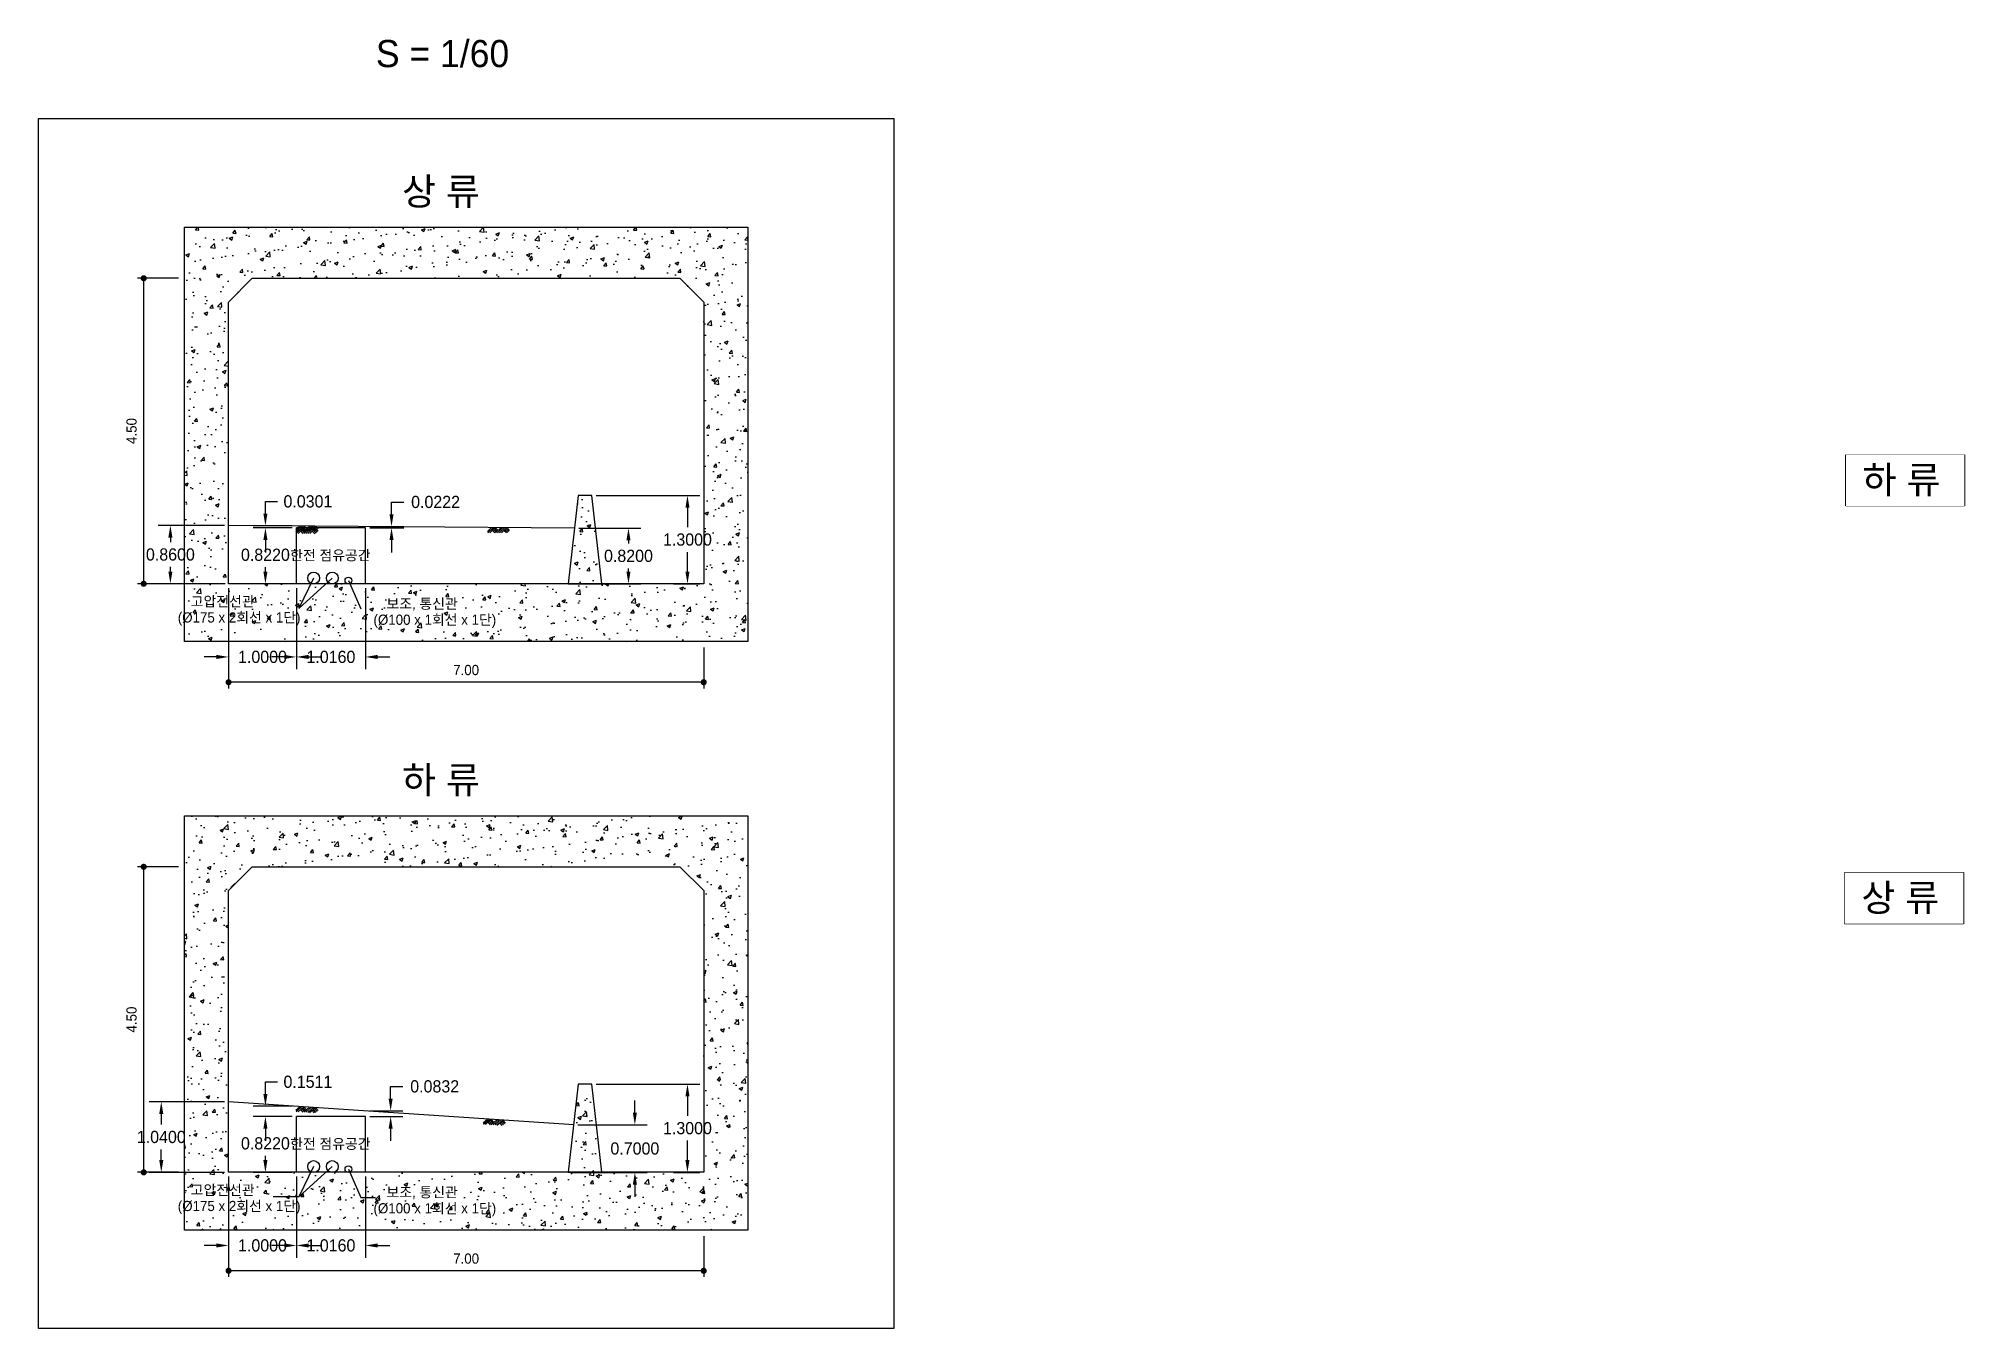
# Model space of a CAD drawing. Header units: millimetres. Extents: x 202438.7 to 202467.1, y 265348.6 to 265367.6.
import ezdxf
from ezdxf.enums import TextEntityAlignment as Align

# ---------------------------------------------------------------- set-up
doc = ezdxf.new("R2010")
doc.units = ezdxf.units.MM
doc.set_wipeout_variables(frame=1)
doc.header["$PDMODE"] = 35
doc.header["$PDSIZE"] = 0.1
doc.layers.add('3', color=3, linetype='Continuous')
doc.layers.add('Z(H)', color=5, linetype='Continuous', true_color=0x0000ff)
doc.layers.add('포인트 이름', color=1, linetype='Continuous', true_color=0xff0000)
doc.styles.get("Standard").update_dxf_attribs({"font": ''})
doc.styles.get('Standard').set_extended_font_data('Gulim')
doc.dimstyles.get("Standard").update_dxf_attribs({"dimtxt": 0.18, "dimasz": 0.18, "dimexe": 0.18, "dimexo": 0.0625, "dimgap": 0.09, "dimtad": 0, "dimtih": 1, "dimtoh": 1, "dimdec": 4, "dimzin": 0, "dimdsep": 46, "dimtxsty": 'Standard', "dimcen": 0.09, "dimadec": 0, "dimazin": 0, "dimtfac": 1, "dimtdec": 4, "dimtofl": 0, "dimtmove": 0, "dimatfit": 3, "dimfxl": 1, "dimtolj": 1, "dimtzin": 0, "dimarcsym": 0})
pattern_1 = [(50, (202447.479, 265359.18633), (0.546554, -0.047817), [0.05715, -0.62865]), (355, (202447.479, 265359.1863), (-0.105728, 0.57317), [0.04572, -0.50292]), (100.451, (202447.52455, 265359.18234), (0.440828, 0.52535), [0.04857, -0.53427]), (46.184, (202447.479, 265359.3387), (0.813237, -0.126127), [0.085725, -0.942975]), (96.6356, (202447.5468, 265359.3282), (0.71221, 0.742277), [0.072855, -0.801405]), (351.184, (202447.479, 265359.3387), (0.712214, 0.742275), [0.06858, -0.75438]), (21, (202447.5552, 265359.30063), (0.454845, -0.306797), [0.05715, -0.62865]), (326, (202447.5552, 265359.3006), (0.185406, 0.552564), [0.04572, -0.50292]), (71.4514, (202447.5931, 265359.27506), (0.64025, 0.245769), [0.04857, -0.53427]), (37.5, (202447.479, 265359.18633), (0.0092658, 0.253665), [0, -0.496824, 0, -0.51054, 0, -0.504825]), (7.5, (202447.479, 265359.18633), (0.200459, 0.300542), [0, -0.291084, 0, -0.485394, 0, -0.192405]), (327.5, (202447.30908, 265359.18633), (0.4067718, -0.0171862), [0, -0.1905, 0, -0.59436, 0, -0.78867]), (317.5, (202447.23288, 265359.18633), (0.444388, 0.07628), [0, -0.24765, 0, -0.394716, 0, -0.56007])]

# ---------------------------------------------------------------- blocks, each defined once
blk = doc.blocks.new('STB1')
at = {"color": 8, "linetype": 'Continuous'}
for p, q in [((-1.19, -1.21), (0, 0)), ((-1.02, -1.6), (0.56, 0)), ((-0.46, -1.6), (1.13, 0)), ((1.98, -0.85), (1.13, 0)), ((1.23, -1.6), (2.82, 0.01)), ((1.8, -1.6), (3.38, 0.01)), ((2.36, -1.59), (3.95, 0.01)), ((2.92, -1.59), (4.51, 0.01)), ((5.36, -0.84), (4.51, 0.01)), ((1.03, -1.6), (0.29, -0.85)), ((1.41, -1.41), (0.57, -0.57)), ((1.7, -1.13), (0.85, -0.28)), ((4.41, -1.59), (3.67, -0.84)), ((4.79, -1.41), (3.95, -0.56)), ((5.08, -1.12), (4.23, -0.27))]:
    blk.add_line(p, q, dxfattribs=at)
blk = doc.blocks.new('*D2')
at = {"layer": 'Defpoints', "color": 0, "transparency": 16777216}
for p in [(202443.564, 265360.457), (202443.564, 265360.435), (202443.949, 265360.457)]:
    blk.add_point(p, dxfattribs=at)
at = {"layer": 'Z(H)', "color": 0, "lineweight": -2, "transparency": 16777216}
for p, q in [((202443.949, 265360.637), (202443.949, 265360.817)), ((202443.949, 265360.817), (202444.129, 265360.817)), ((202443.627, 265360.457), (202444.129, 265360.457)), ((202443.627, 265360.435), (202444.129, 265360.435)), ((202443.949, 265360.255), (202443.949, 265360.075))]:
    blk.add_line(p, q, dxfattribs=at)
at = {"layer": 'Z(H)', "color": 0, "transparency": 16777216}
for points in [[(202443.919, 265360.637), (202443.979, 265360.637), (202443.949, 265360.457)], [(202443.919, 265360.255), (202443.979, 265360.255), (202443.949, 265360.435)]]:
    blk.add_solid(points, dxfattribs=at)
at = {"layer": 'Z(H)', "color": 0, "transparency": 16777216, "insert": (202444.598, 265360.817), "char_height": 0.18, "attachment_point": 5}
blk.add_mtext('\\A1;0.0222', dxfattribs=at)
blk = doc.blocks.new('*D3')
at = {"color": 0, "lineweight": -2, "transparency": 16777216}
for p, q in [((202441.548, 265359.55), (202441.548, 265358.355)), ((202442.548, 265359.55), (202442.548, 265358.355)), ((202441.368, 265358.535), (202441.188, 265358.535)), ((202442.728, 265358.535), (202442.908, 265358.535))]:
    blk.add_line(p, q, dxfattribs=at)
at = {"color": 0, "transparency": 16777216}
for points in [[(202441.368, 265358.565), (202441.368, 265358.505), (202441.548, 265358.535)], [(202442.728, 265358.565), (202442.728, 265358.505), (202442.548, 265358.535)]]:
    blk.add_solid(points, dxfattribs=at)
at = {"layer": 'Defpoints', "color": 0, "transparency": 16777216}
for p in [(202441.548, 265359.613), (202442.548, 265359.613), (202441.548, 265358.535)]:
    blk.add_point(p, dxfattribs=at)
at = {"color": 0, "transparency": 16777216, "insert": (202442.048, 265358.535), "char_height": 0.18, "attachment_point": 5}
blk.add_mtext('\\A1;1.0000', dxfattribs=at)
blk = doc.blocks.new('*D4')
at = {"layer": 'Defpoints', "color": 0, "transparency": 16777216}
for p in [(202442.548, 265359.613), (202443.564, 265359.613), (202443.564, 265358.535)]:
    blk.add_point(p, dxfattribs=at)
at = {"layer": 'Z(H)', "color": 0, "lineweight": -2, "transparency": 16777216}
for p, q in [((202442.548, 265359.55), (202442.548, 265358.355)), ((202443.564, 265359.55), (202443.564, 265358.355)), ((202442.368, 265358.535), (202442.188, 265358.535)), ((202443.744, 265358.535), (202443.924, 265358.535))]:
    blk.add_line(p, q, dxfattribs=at)
at = {"layer": 'Z(H)', "color": 0, "transparency": 16777216}
for points in [[(202442.368, 265358.565), (202442.368, 265358.505), (202442.548, 265358.535)], [(202443.744, 265358.565), (202443.744, 265358.505), (202443.564, 265358.535)]]:
    blk.add_solid(points, dxfattribs=at)
at = {"layer": 'Z(H)', "color": 0, "transparency": 16777216, "insert": (202443.056, 265358.535), "char_height": 0.18, "attachment_point": 5}
blk.add_mtext('\\A1;1.0160', dxfattribs=at)
blk = doc.blocks.new('*D5')
at = {"layer": 'Defpoints', "color": 0, "transparency": 16777216}
for p in [(202442.548, 265360.435), (202442.091, 265359.613), (202442.548, 265359.613)]:
    blk.add_point(p, dxfattribs=at)
at = {"layer": 'Z(H)', "color": 0, "lineweight": -2, "transparency": 16777216}
for p, q in [((202442.486, 265360.435), (202441.911, 265360.435)), ((202442.091, 265360.255), (202442.091, 265360.221)), ((202442.091, 265359.793), (202442.091, 265359.856)), ((202442.486, 265359.613), (202441.911, 265359.613))]:
    blk.add_line(p, q, dxfattribs=at)
at = {"layer": 'Z(H)', "color": 0, "transparency": 16777216}
for points in [[(202442.061, 265360.255), (202442.121, 265360.255), (202442.091, 265360.435)], [(202442.061, 265359.793), (202442.121, 265359.793), (202442.091, 265359.613)]]:
    blk.add_solid(points, dxfattribs=at)
at = {"layer": 'Z(H)', "color": 0, "transparency": 16777216, "insert": (202442.091, 265360.039), "char_height": 0.18, "attachment_point": 5}
blk.add_mtext('\\A1;0.8220', dxfattribs=at)
blk = doc.blocks.new('*D6')
at = {"layer": 'Defpoints', "color": 0, "transparency": 16777216}
for p in [(202443.564, 265351.849), (202443.564, 265351.766), (202443.936, 265351.849)]:
    blk.add_point(p, dxfattribs=at)
at = {"layer": 'Z(H)', "color": 0, "lineweight": -2, "transparency": 16777216}
for p, q in [((202443.936, 265352.029), (202443.936, 265352.209)), ((202443.936, 265352.209), (202444.116, 265352.209)), ((202443.627, 265351.849), (202444.116, 265351.849)), ((202443.627, 265351.766), (202444.116, 265351.766)), ((202443.936, 265351.586), (202443.936, 265351.406))]:
    blk.add_line(p, q, dxfattribs=at)
at = {"layer": 'Z(H)', "color": 0, "transparency": 16777216}
for points in [[(202443.906, 265352.029), (202443.966, 265352.029), (202443.936, 265351.849)], [(202443.906, 265351.586), (202443.966, 265351.586), (202443.936, 265351.766)]]:
    blk.add_solid(points, dxfattribs=at)
at = {"layer": 'Z(H)', "color": 0, "transparency": 16777216, "insert": (202444.585, 265352.209), "char_height": 0.18, "attachment_point": 5}
blk.add_mtext('\\A1;0.0832', dxfattribs=at)
blk = doc.blocks.new('*D7')
at = {"color": 0, "lineweight": -2, "transparency": 16777216}
for p, q in [((202441.548, 265350.882), (202441.548, 265349.687)), ((202442.548, 265350.882), (202442.548, 265349.687)), ((202441.368, 265349.867), (202441.188, 265349.867)), ((202442.728, 265349.867), (202442.908, 265349.867))]:
    blk.add_line(p, q, dxfattribs=at)
at = {"color": 0, "transparency": 16777216}
for points in [[(202441.368, 265349.897), (202441.368, 265349.837), (202441.548, 265349.867)], [(202442.728, 265349.897), (202442.728, 265349.837), (202442.548, 265349.867)]]:
    blk.add_solid(points, dxfattribs=at)
at = {"layer": 'Defpoints', "color": 0, "transparency": 16777216}
for p in [(202441.548, 265350.944), (202442.548, 265350.944), (202441.548, 265349.867)]:
    blk.add_point(p, dxfattribs=at)
at = {"color": 0, "transparency": 16777216, "insert": (202442.048, 265349.867), "char_height": 0.18, "attachment_point": 5}
blk.add_mtext('\\A1;1.0000', dxfattribs=at)
blk = doc.blocks.new('*D8')
at = {"layer": 'Defpoints', "color": 0, "transparency": 16777216}
for p in [(202442.548, 265350.944), (202443.564, 265350.944), (202443.564, 265349.867)]:
    blk.add_point(p, dxfattribs=at)
at = {"layer": 'Z(H)', "color": 0, "lineweight": -2, "transparency": 16777216}
for p, q in [((202442.548, 265350.882), (202442.548, 265349.687)), ((202443.564, 265350.882), (202443.564, 265349.687)), ((202442.368, 265349.867), (202442.188, 265349.867)), ((202443.744, 265349.867), (202443.924, 265349.867))]:
    blk.add_line(p, q, dxfattribs=at)
at = {"layer": 'Z(H)', "color": 0, "transparency": 16777216}
for points in [[(202442.368, 265349.897), (202442.368, 265349.837), (202442.548, 265349.867)], [(202443.744, 265349.897), (202443.744, 265349.837), (202443.564, 265349.867)]]:
    blk.add_solid(points, dxfattribs=at)
at = {"layer": 'Z(H)', "color": 0, "transparency": 16777216, "insert": (202443.056, 265349.867), "char_height": 0.18, "attachment_point": 5}
blk.add_mtext('\\A1;1.0160', dxfattribs=at)
blk = doc.blocks.new('*D9')
at = {"layer": 'Defpoints', "color": 0, "transparency": 16777216}
for p in [(202442.548, 265351.766), (202442.091, 265350.944), (202442.548, 265350.944)]:
    blk.add_point(p, dxfattribs=at)
at = {"layer": 'Z(H)', "color": 0, "lineweight": -2, "transparency": 16777216}
for p, q in [((202442.486, 265351.766), (202441.911, 265351.766)), ((202442.091, 265351.586), (202442.091, 265351.552)), ((202442.091, 265351.124), (202442.091, 265351.188)), ((202442.486, 265350.944), (202441.911, 265350.944))]:
    blk.add_line(p, q, dxfattribs=at)
at = {"layer": 'Z(H)', "color": 0, "transparency": 16777216}
for points in [[(202442.061, 265351.586), (202442.121, 265351.586), (202442.091, 265351.766)], [(202442.061, 265351.124), (202442.121, 265351.124), (202442.091, 265350.944)]]:
    blk.add_solid(points, dxfattribs=at)
at = {"layer": 'Z(H)', "color": 0, "transparency": 16777216, "insert": (202442.091, 265351.37), "char_height": 0.18, "attachment_point": 5}
blk.add_mtext('\\A1;0.8220', dxfattribs=at)
blk = doc.blocks.new('*D10')
at = {"color": 0, "lineweight": -2, "transparency": 16777216}
for p, q in [((202441.486, 265360.473), (202440.511, 265360.473)), ((202440.691, 265360.293), (202440.691, 265360.225)), ((202440.691, 265359.793), (202440.691, 265359.86)), ((202441.486, 265359.613), (202440.511, 265359.613))]:
    blk.add_line(p, q, dxfattribs=at)
at = {"color": 0, "transparency": 16777216}
for points in [[(202440.661, 265360.293), (202440.721, 265360.293), (202440.691, 265360.473)], [(202440.661, 265359.793), (202440.721, 265359.793), (202440.691, 265359.613)]]:
    blk.add_solid(points, dxfattribs=at)
at = {"layer": 'Defpoints', "color": 0, "transparency": 16777216}
for p in [(202441.548, 265360.473), (202440.691, 265359.613), (202441.548, 265359.613)]:
    blk.add_point(p, dxfattribs=at)
at = {"color": 0, "transparency": 16777216, "insert": (202440.691, 265360.043), "char_height": 0.18, "attachment_point": 5}
blk.add_mtext('\\A1;0.8600', dxfattribs=at)
blk = doc.blocks.new('*D11')
at = {"color": 0, "lineweight": -2, "transparency": 16777216}
for p, q in [((202446.709, 265360.433), (202447.62, 265360.433)), ((202447.44, 265360.253), (202447.44, 265360.205)), ((202447.44, 265359.793), (202447.44, 265359.84)), ((202446.616, 265359.613), (202447.62, 265359.613))]:
    blk.add_line(p, q, dxfattribs=at)
at = {"color": 0, "transparency": 16777216}
for points in [[(202447.41, 265360.253), (202447.47, 265360.253), (202447.44, 265360.433)], [(202447.41, 265359.793), (202447.47, 265359.793), (202447.44, 265359.613)]]:
    blk.add_solid(points, dxfattribs=at)
at = {"layer": 'Defpoints', "color": 0, "transparency": 16777216}
for p in [(202446.646, 265360.433), (202446.553, 265359.613), (202447.44, 265359.613)]:
    blk.add_point(p, dxfattribs=at)
at = {"color": 0, "transparency": 16777216, "insert": (202447.44, 265360.023), "char_height": 0.18, "attachment_point": 5}
blk.add_mtext('\\A1;0.8200', dxfattribs=at)
blk = doc.blocks.new('*D12')
at = {"layer": 'Defpoints', "color": 0, "transparency": 16777216}
for p in [(202442.091, 265360.465), (202442.548, 265360.435), (202442.549, 265360.465)]:
    blk.add_point(p, dxfattribs=at)
at = {"layer": 'Z(H)', "color": 0, "lineweight": -2, "transparency": 16777216}
for p, q in [((202442.091, 265360.645), (202442.091, 265360.825)), ((202442.091, 265360.825), (202442.271, 265360.825)), ((202442.487, 265360.465), (202441.911, 265360.465)), ((202442.486, 265360.435), (202441.911, 265360.435)), ((202442.091, 265360.255), (202442.091, 265360.075))]:
    blk.add_line(p, q, dxfattribs=at)
at = {"layer": 'Z(H)', "color": 0, "transparency": 16777216}
for points in [[(202442.061, 265360.645), (202442.121, 265360.645), (202442.091, 265360.465)], [(202442.061, 265360.255), (202442.121, 265360.255), (202442.091, 265360.435)]]:
    blk.add_solid(points, dxfattribs=at)
at = {"layer": 'Z(H)', "color": 0, "transparency": 16777216, "insert": (202442.717, 265360.825), "char_height": 0.18, "attachment_point": 5}
blk.add_mtext('\\A1;0.0301', dxfattribs=at)
blk = doc.blocks.new('*D13')
at = {"color": 0, "lineweight": -2, "transparency": 16777216}
for p, q in [((202441.486, 265351.984), (202440.377, 265351.984)), ((202440.557, 265351.804), (202440.557, 265351.647)), ((202440.557, 265351.124), (202440.557, 265351.282)), ((202441.486, 265350.944), (202440.377, 265350.944))]:
    blk.add_line(p, q, dxfattribs=at)
at = {"color": 0, "transparency": 16777216}
for points in [[(202440.527, 265351.804), (202440.587, 265351.804), (202440.557, 265351.984)], [(202440.527, 265351.124), (202440.587, 265351.124), (202440.557, 265350.944)]]:
    blk.add_solid(points, dxfattribs=at)
at = {"layer": 'Defpoints', "color": 0, "transparency": 16777216}
for p in [(202441.548, 265351.984), (202440.557, 265350.944), (202441.548, 265350.944)]:
    blk.add_point(p, dxfattribs=at)
at = {"color": 0, "transparency": 16777216, "insert": (202440.557, 265351.464), "char_height": 0.18, "attachment_point": 5}
blk.add_mtext('\\A1;1.0400', dxfattribs=at)
blk = doc.blocks.new('*D14')
at = {"layer": 'Defpoints', "color": 0, "transparency": 16777216}
for p in [(202442.091, 265351.917), (202442.548, 265351.917), (202442.548, 265351.766)]:
    blk.add_point(p, dxfattribs=at)
at = {"layer": 'Z(H)', "color": 0, "lineweight": -2, "transparency": 16777216}
for p, q in [((202442.091, 265352.097), (202442.091, 265352.277)), ((202442.091, 265352.277), (202442.271, 265352.277)), ((202442.486, 265351.917), (202441.911, 265351.917)), ((202442.486, 265351.766), (202441.911, 265351.766)), ((202442.091, 265351.586), (202442.091, 265351.406))]:
    blk.add_line(p, q, dxfattribs=at)
at = {"layer": 'Z(H)', "color": 0, "transparency": 16777216}
for points in [[(202442.061, 265352.097), (202442.121, 265352.097), (202442.091, 265351.917)], [(202442.061, 265351.586), (202442.121, 265351.586), (202442.091, 265351.766)]]:
    blk.add_solid(points, dxfattribs=at)
at = {"layer": 'Z(H)', "color": 0, "transparency": 16777216, "insert": (202442.717, 265352.277), "char_height": 0.18, "attachment_point": 5}
blk.add_mtext('\\A1;0.1511', dxfattribs=at)
blk = doc.blocks.new('*D15')
at = {"color": 0, "lineweight": -2, "transparency": 16777216}
for p, q in [((202447.534, 265351.824), (202447.534, 265352.004)), ((202446.695, 265351.644), (202447.714, 265351.644)), ((202446.616, 265350.944), (202447.714, 265350.944)), ((202447.534, 265350.764), (202447.534, 265350.584))]:
    blk.add_line(p, q, dxfattribs=at)
at = {"color": 0, "transparency": 16777216}
for points in [[(202447.504, 265351.824), (202447.564, 265351.824), (202447.534, 265351.644)], [(202447.504, 265350.764), (202447.564, 265350.764), (202447.534, 265350.944)]]:
    blk.add_solid(points, dxfattribs=at)
at = {"layer": 'Defpoints', "color": 0, "transparency": 16777216}
for p in [(202446.633, 265351.644), (202446.553, 265350.944), (202447.534, 265350.944)]:
    blk.add_point(p, dxfattribs=at)
at = {"color": 0, "transparency": 16777216, "insert": (202447.534, 265351.294), "char_height": 0.18, "attachment_point": 5}
blk.add_mtext('\\A1;0.7000', dxfattribs=at)
blk = doc.blocks.new('*D16')
at = {"color": 0, "lineweight": -2, "transparency": 16777216}
for p, q in [((202446.963, 265360.913), (202448.489, 265360.913)), ((202448.309, 265360.733), (202448.309, 265360.445)), ((202448.309, 265359.793), (202448.309, 265360.08)), ((202448.104, 265359.613), (202448.489, 265359.613))]:
    blk.add_line(p, q, dxfattribs=at)
at = {"color": 0, "transparency": 16777216}
for points in [[(202448.279, 265360.733), (202448.339, 265360.733), (202448.309, 265360.913)], [(202448.279, 265359.793), (202448.339, 265359.793), (202448.309, 265359.613)]]:
    blk.add_solid(points, dxfattribs=at)
at = {"layer": 'Defpoints', "color": 0, "transparency": 16777216}
for p in [(202446.901, 265360.913), (202448.041, 265359.613), (202448.309, 265359.613)]:
    blk.add_point(p, dxfattribs=at)
at = {"color": 0, "transparency": 16777216, "insert": (202448.309, 265360.263), "char_height": 0.18, "attachment_point": 5}
blk.add_mtext('\\A1;1.3000', dxfattribs=at)
blk = doc.blocks.new('*D17')
at = {"color": 0, "lineweight": -2, "transparency": 16777216}
for p, q in [((202446.963, 265352.244), (202448.489, 265352.244)), ((202448.309, 265352.064), (202448.309, 265351.777)), ((202448.309, 265351.124), (202448.309, 265351.412)), ((202448.104, 265350.944), (202448.489, 265350.944))]:
    blk.add_line(p, q, dxfattribs=at)
at = {"color": 0, "transparency": 16777216}
for points in [[(202448.279, 265352.064), (202448.339, 265352.064), (202448.309, 265352.244)], [(202448.279, 265351.124), (202448.339, 265351.124), (202448.309, 265350.944)]]:
    blk.add_solid(points, dxfattribs=at)
at = {"layer": 'Defpoints', "color": 0, "transparency": 16777216}
for p in [(202446.901, 265352.244), (202448.041, 265350.944), (202448.309, 265350.944)]:
    blk.add_point(p, dxfattribs=at)
at = {"color": 0, "transparency": 16777216, "insert": (202448.309, 265351.594), "char_height": 0.18, "attachment_point": 5}
blk.add_mtext('\\A1;1.3000', dxfattribs=at)

msp = doc.modelspace()

# ---------------------------------------------------------------- hatches: boundary and pattern name
at = {"layer": '포인트 이름'}
h = msp.add_hatch(dxfattribs=at)
h.set_pattern_fill('AR-CONC', color=8, scale=0.003, style=0)
h.set_pattern_definition(pattern_1)
h.paths.add_polyline_path([(202440.89817, 265364.86258), (202440.89817, 265362.03044), (202441.54817, 265362.03044), (202441.54817, 265363.76258), (202441.89817, 265364.11258), (202448.19817, 265364.11258), (202448.54817, 265363.76258), (202448.54817, 265362.03044), (202449.19817, 265362.03044), (202449.19817, 265364.86258)])
h.paths.add_polyline_path([(202441.54817, 265359.61258), (202441.54817, 265362.03044), (202440.89817, 265362.03044), (202440.89817, 265358.76258), (202449.19817, 265358.76258), (202449.19817, 265362.03044), (202448.54817, 265362.03044), (202448.54817, 265359.61258)])
h.paths.add_polyline_path([(202446.90075, 265360.91258), (202446.70075, 265360.91258), (202446.55333, 265359.61258), (202447.04817, 265359.61258)], flags=17)
h = msp.add_hatch(dxfattribs=at)
h.set_pattern_fill('AR-CONC', color=8, scale=0.003, style=0)
h.set_pattern_definition(pattern_1)
h.paths.add_polyline_path([(202440.89817, 265356.1941), (202440.89817, 265350.0941), (202449.19817, 265350.0941), (202449.19817, 265356.1941)])
h.paths.add_polyline_path([(202448.19817, 265355.4441), (202448.54817, 265355.0941), (202448.54817, 265350.9441), (202441.54817, 265350.9441), (202441.54817, 265355.0941), (202441.89817, 265355.4441)], flags=16)
h.paths.add_polyline_path([(202446.70075, 265352.2441), (202446.90075, 265352.2441), (202447.04817, 265350.9441), (202446.55333, 265350.9441), (202446.63271, 265351.6441), (202445.50271, 265351.71966), (202445.42818, 265351.65376), (202445.38874, 265351.69897), (202445.4185, 265351.72529), (202442.7422, 265351.90425), (202442.66767, 265351.83835), (202442.62823, 265351.88356), (202442.65819, 265351.91006), (202442.65837, 265351.90986), (202442.8264, 265351.89862), (202442.82691, 265351.89907), (202442.82736, 265351.89856), (202445.4185, 265351.72529), (202445.4187, 265351.72547), (202445.41888, 265351.72527), (202445.58691, 265351.71403), (202445.58742, 265351.71448), (202445.58787, 265351.71397), (202446.63271, 265351.6441)], flags=0)
h = msp.add_hatch(dxfattribs=at)
h.set_pattern_fill('AR-CONC', color=8, scale=0.003, style=0)
h.set_pattern_definition(pattern_1)
h.paths.add_polyline_path([(202446.90075, 265352.2441), (202446.70075, 265352.2441), (202446.55333, 265350.9441), (202447.04817, 265350.9441)])

# ---------------------------------------------------------------- linework, layer by layer
at = {"linetype": 'ByBlock', "lineweight": -2}
for p, q in [((202442.58282, 265350.58229), (202442.20312, 265350.58229)), ((202442.58282, 265350.58229), (202442.20312, 265350.58229)), ((202443.4962, 265350.57322), (202443.71396, 265350.57322))]:
    msp.add_line(p, q, dxfattribs=at)
for points in [[(202465.37531, 265361.51327), (202467.12299, 265361.51327), (202467.12299, 265360.75986), (202465.37531, 265360.75986)], [(202465.35926, 265355.358), (202467.10693, 265355.358), (202467.10693, 265354.60459), (202465.35926, 265354.60459)]]:
    msp.add_lwpolyline(points, close=True)
for points in [[(202442.801, 265359.69708), (202442.58282, 265359.25077)], [(202443.076, 265359.69708), (202442.58282, 265359.25077)], [(202443.3135, 265359.65958), (202443.4962, 265359.2417)], [(202442.801, 265351.0286), (202442.58282, 265350.58229)], [(202443.076, 265351.0286), (202442.58282, 265350.58229)], [(202443.3135, 265350.9911), (202443.4962, 265350.57322)]]:
    msp.add_lwpolyline(points, dxfattribs=at)
for centre, radius in [((202442.801, 265359.69708), 0.0875), ((202443.076, 265359.69708), 0.0875), ((202443.3135, 265359.65958), 0.05), ((202442.801, 265351.0286), 0.0875), ((202443.076, 265351.0286), 0.0875), ((202443.3135, 265350.9911), 0.05)]:
    msp.add_circle(centre, radius)
at = {"layer": '3', "color": 0}
for points in [[(202446.55333, 265359.61258), (202447.04817, 265359.61258), (202446.90075, 265360.91258), (202446.70075, 265360.91258)], [(202446.55333, 265350.9441), (202447.04817, 265350.9441), (202446.90075, 265352.2441), (202446.70075, 265352.2441)]]:
    msp.add_lwpolyline(points, close=True, dxfattribs=at)
at = {"layer": 'Z(H)'}
for p, q in [((202443.56417, 265360.43458), (202442.54817, 265360.43458)), ((202442.54817, 265359.61258), (202442.54817, 265360.43458)), ((202443.56417, 265359.61258), (202443.56417, 265360.43458)), ((202443.56417, 265351.7661), (202442.54817, 265351.7661)), ((202442.54817, 265350.9441), (202442.54817, 265351.7661)), ((202443.56417, 265350.9441), (202443.56417, 265351.7661))]:
    msp.add_line(p, q, dxfattribs=at)
at = {"layer": '포인트 이름', "color": 0}
for p, q in [((202440.89817, 265364.86258), (202449.19817, 265364.86258)), ((202440.89817, 265358.76258), (202440.89817, 265364.86258)), ((202449.19817, 265364.86258), (202449.19817, 265358.76258)), ((202440.80817, 265364.11258), (202440.20817, 265364.11258)), ((202440.29817, 265359.61258), (202440.29817, 265364.11258)), ((202441.89817, 265364.11258), (202441.54817, 265363.76258)), ((202441.89817, 265364.11258), (202448.19817, 265364.11258)), ((202448.19817, 265364.11258), (202448.54817, 265363.76258)), ((202441.54817, 265359.61258), (202441.54817, 265363.76258)), ((202448.54817, 265363.76258), (202448.54817, 265359.61258)), ((202446.64612, 265360.43258), (202441.54817, 265360.47258)), ((202440.80817, 265359.61258), (202440.20817, 265359.61258)), ((202448.54817, 265359.61258), (202441.54817, 265359.61258)), ((202449.19817, 265358.76258), (202440.89817, 265358.76258)), ((202441.54817, 265358.67258), (202441.54817, 265358.07258)), ((202448.54817, 265358.67258), (202448.54817, 265358.07258)), ((202448.54817, 265358.16258), (202441.54817, 265358.16258)), ((202440.89817, 265356.1941), (202449.19817, 265356.1941)), ((202440.89817, 265350.0941), (202440.89817, 265356.1941)), ((202449.19817, 265356.1941), (202449.19817, 265350.0941)), ((202440.80817, 265355.4441), (202440.20817, 265355.4441)), ((202440.29817, 265350.9441), (202440.29817, 265355.4441)), ((202441.89817, 265355.4441), (202441.54817, 265355.0941)), ((202441.89817, 265355.4441), (202448.19817, 265355.4441)), ((202448.19817, 265355.4441), (202448.54817, 265355.0941)), ((202441.54817, 265350.9441), (202441.54817, 265355.0941)), ((202448.54817, 265355.0941), (202448.54817, 265350.9441)), ((202446.63271, 265351.6441), (202441.54817, 265351.9841)), ((202440.80817, 265350.9441), (202440.20817, 265350.9441)), ((202448.54817, 265350.9441), (202441.54817, 265350.9441)), ((202449.19817, 265350.0941), (202440.89817, 265350.0941)), ((202441.54817, 265350.0041), (202441.54817, 265349.4041)), ((202448.54817, 265350.0041), (202448.54817, 265349.4041)), ((202448.54817, 265349.4941), (202441.54817, 265349.4941))]:
    msp.add_line(p, q, dxfattribs=at)
at = {"layer": '포인트 이름'}
msp.add_lwpolyline([(202438.74817, 265366.46444), (202451.34817, 265366.46444), (202451.34817, 265348.64444), (202438.74817, 265348.64444)], close=True, dxfattribs=at)
at = {"layer": '포인트 이름', "color": 0, "const_width": 0.045}
for points in [[(202440.27567, 265364.11258, 1), (202440.32067, 265364.11258, 1)], [(202440.27567, 265359.61258, 1), (202440.32067, 265359.61258, 1)], [(202441.52567, 265358.16258, 1), (202441.57067, 265358.16258, 1)], [(202448.52567, 265358.16258, 1), (202448.57067, 265358.16258, 1)], [(202440.27567, 265355.4441, 1), (202440.32067, 265355.4441, 1)], [(202440.27567, 265350.9441, 1), (202440.32067, 265350.9441, 1)], [(202441.52567, 265349.4941, 1), (202441.57067, 265349.4941, 1)], [(202448.52567, 265349.4941, 1), (202448.57067, 265349.4941, 1)]]:
    msp.add_lwpolyline(points, format="xyb", close=True, dxfattribs=at)

# ---------------------------------------------------------------- block references
for p, xscale, yscale, zscale, rotation in [((202442.59905, 265360.43433), 0.05000000000177385, 0.05000000000177385, 0.05000000000177385, 358.8755383749423), ((202442.59928, 265360.46434), 0.05000000000155951, 0.05000000000155951, 0.05000000000155951, 359.428297701011), ((202445.42163, 265360.44218), 0.05000000000155951, 0.05000000000155951, 0.05000000000155951, 359.428297701011), ((202442.60186, 265351.91364), 0.05000000001104363, 0.05000000001104363, 0.05000000001104363, 356.1743595849688), ((202445.36237, 265351.72905), 0.05000000001104363, 0.05000000001104363, 0.05000000001104363, 356.1743595849688)]:
    msp.add_blockref('STB1', p, dxfattribs=dict(xscale=xscale, yscale=yscale, zscale=zscale, rotation=rotation))

# ---------------------------------------------------------------- texts
for s, p in [('고압전선관', (202440.99111, 265359.2779)), ('보조, 통신관', (202443.87434, 265359.24417)), ('(%%C175 x 2회선 x 1단) ', (202440.79991, 265359.04198)), ('(%%C100 x 1회선 x 1단) ', (202443.68314, 265359.00825)), ('고압전선관', (202440.99111, 265350.60942)), ('보조, 통신관', (202443.87434, 265350.57568)), ('(%%C175 x 2회선 x 1단) ', (202440.79991, 265350.3735)), ('(%%C100 x 1회선 x 1단) ', (202443.68314, 265350.33976))]:
    msp.add_text(s, height=0.15).set_placement(p)
at = {"layer": 'Z(H)', "color": 0}
for s, p in [('S = 1/60', (202443.71876, 265367.22189)), ('상 류', (202444.10381, 265365.19155)), ('하 류', (202444.10381, 265356.52306))]:
    msp.add_text(s, height=0.4, dxfattribs=at).set_placement(p)
for p in [(202440.11817, 265361.86258), (202440.11817, 265353.1941)]:
    msp.add_text('4.50', height=0.15, rotation=90, dxfattribs=at).set_placement(p, align=Align.MIDDLE_CENTER)
at = {"layer": 'Z(H)'}
for p in [(202442.45596, 265359.9575), (202442.45596, 265351.28901)]:
    msp.add_text('한전 점유공간', height=0.15, dxfattribs=at).set_placement(p)
at = {"layer": 'Z(H)', "color": 0}
for p in [(202445.04817, 265358.34258), (202445.04817, 265349.6741)]:
    msp.add_text('7.00', height=0.15, dxfattribs=at).set_placement(p, align=Align.MIDDLE_CENTER)

# ---------------------------------------------------------------- dimensions: what is measured, and where the dimension line sits
for base, p1, p2, picture, middle in [((202448.30893, 265359.61258), (202446.90075, 265360.91258), (202448.04129, 265359.61258), '*D16', (202448.30893, 265360.26258)), ((202448.30893, 265350.9441), (202446.90075, 265352.2441), (202448.04129, 265350.9441), '*D17', (202448.30893, 265351.5941)), ((202440.55677, 265350.9441), (202441.54817, 265351.9841), (202441.54817, 265350.9441), '*D13', (202440.55677, 265351.4641))]:
    dim = msp.add_linear_dim(base=base, p1=p1, p2=p2, angle=90, dimstyle='Standard')
    dim.commit()
    dim.dimension.update_dxf_attribs({"geometry": picture, "text_midpoint": middle})
for base, p1, p2, picture, middle in [((202440.69146, 265359.61258), (202441.54817, 265360.47258), (202441.54817, 265359.61258), '*D10', (202440.69146, 265360.04258)), ((202447.44004, 265359.61258), (202446.64632, 265360.43258), (202446.55333, 265359.61258), '*D11', (202447.44004, 265360.02258)), ((202447.53374, 265350.9441), (202446.63271, 265351.6441), (202446.55333, 265350.9441), '*D15', (202447.53374, 265351.2941))]:
    dim = msp.add_linear_dim(base=base, p1=p1, p2=p2, angle=90, dimstyle='Standard')
    dim.commit()
    dim.dimension.update_dxf_attribs({"geometry": picture, "text_midpoint": middle, "dimtype": 160})
for base, p1, p2, picture, middle in [((202441.54817, 265358.53522), (202442.54817, 265359.61258), (202441.54817, 265359.61258), '*D3', (202442.04817, 265358.53522)), ((202441.54817, 265349.86674), (202442.54817, 265350.9441), (202441.54817, 265350.9441), '*D7', (202442.04817, 265349.86674))]:
    dim = msp.add_linear_dim(base=base, p1=p1, p2=p2, dimstyle='Standard')
    dim.commit()
    dim.dimension.update_dxf_attribs({"geometry": picture, "text_midpoint": middle})
for base, p1, p2, picture, middle in [((202442.091308, 265360.464727), (202442.548174, 265360.434583), (202442.549359, 265360.464727), '*D12', (202442.717473, 265360.824727)), ((202442.09131, 265351.91723), (202442.54817, 265351.7661), (202442.54817, 265351.91723), '*D14', (202442.71747, 265352.27723))]:
    dim = msp.add_linear_dim(base=base, p1=p1, p2=p2, angle=90, dimstyle='Standard', dxfattribs=at)
    dim.commit()
    dim.dimension.update_dxf_attribs({"geometry": picture, "text_midpoint": middle})
for base, p1, p2, picture, middle in [((202443.94896, 265360.45675), (202443.56417, 265360.43458), (202443.56417, 265360.45675), '*D2', (202444.59754, 265360.81675)), ((202443.93596, 265351.84929), (202443.56417, 265351.7661), (202443.56417, 265351.84929), '*D6', (202444.58453, 265352.20929))]:
    dim = msp.add_linear_dim(base=base, p1=p1, p2=p2, angle=90, dimstyle='Standard', dxfattribs=at)
    dim.commit()
    dim.dimension.update_dxf_attribs({"geometry": picture, "text_midpoint": middle, "dimtype": 160})
at = {"layer": 'Z(H)'}
for base, p1, p2, picture, middle in [((202442.09131, 265359.61258), (202442.54817, 265360.43458), (202442.54817, 265359.61258), '*D5', (202442.09131, 265360.03864)), ((202442.09131, 265350.9441), (202442.54817, 265351.7661), (202442.54817, 265350.9441), '*D9', (202442.09131, 265351.37016))]:
    dim = msp.add_linear_dim(base=base, p1=p1, p2=p2, angle=90, dimstyle='Standard', dxfattribs=at)
    dim.commit()
    dim.dimension.update_dxf_attribs({"geometry": picture, "text_midpoint": middle, "dimtype": 160})
for base, p1, p2, picture, middle in [((202443.56417, 265358.53522), (202442.54817, 265359.61258), (202443.56417, 265359.61258), '*D4', (202443.05617, 265358.53522)), ((202443.56417, 265349.86674), (202442.54817, 265350.9441), (202443.56417, 265350.9441), '*D8', (202443.05617, 265349.86674))]:
    dim = msp.add_linear_dim(base=base, p1=p1, p2=p2, dimstyle='Standard', dxfattribs=at)
    dim.commit()
    dim.dimension.update_dxf_attribs({"geometry": picture, "text_midpoint": middle})

# ---------------------------------------------------------------- next in the draw order: wipeouts: each hides what was drawn before it
for points in [[(202465.37531, 265361.51327), (202467.12299, 265361.51327), (202467.12299, 265360.75986), (202465.37531, 265360.75986)], [(202465.35926, 265355.358), (202467.10693, 265355.358), (202467.10693, 265354.60459), (202465.35926, 265354.60459)]]:
    msp.add_wipeout(points)

# ---------------------------------------------------------------- next in the draw order: texts
at = {"color": 0}
for s, p in [('하 류', (202465.61991, 265360.94524)), ('상 류', (202465.60386, 265354.78997))]:
    msp.add_text(s, height=0.4, dxfattribs=at).set_placement(p)

doc.saveas('drawing.dxf')
